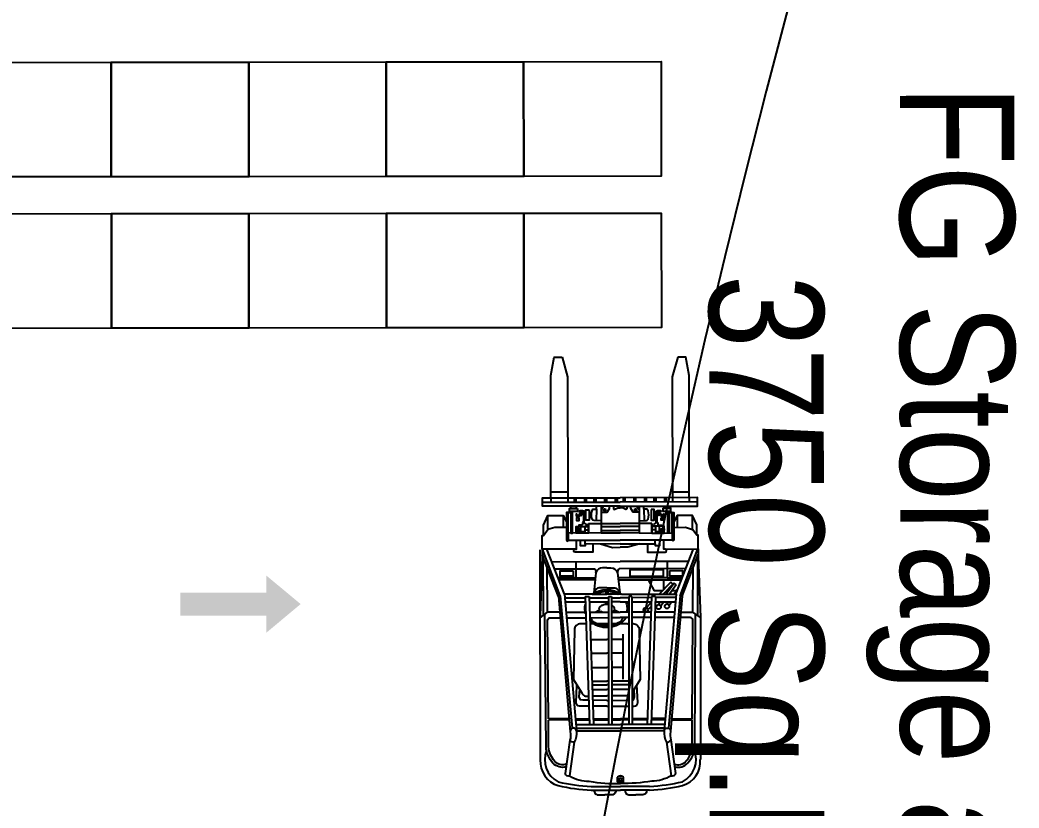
# Model space of a CAD drawing. Header units: feet. Extents: x -99009 to 3252343, y -11094690 to 9035152.
# Drawn here: x 2417064 to 2425784, y -1959687 to -1952810 of the extents above; entities that cross this region are included whole.
import ezdxf

# ---------------------------------------------------------------- set-up
doc = ezdxf.new("R2010")
doc.units = ezdxf.units.FT
doc.layers.add('1', color=1, linetype='Continuous')
doc.layers.add('Sprocket', color=7, linetype='Continuous', lineweight=0)
doc.layers.add('TEXT-INSIDE BUILDING', color=30, linetype='Continuous', lineweight=0)
doc.styles.add('ARIAL NARROW', font='ARIALN.TTF')

# ---------------------------------------------------------------- blocks, each defined once
blk = doc.blocks.new('arrow')
at = {"true_color": 0x58ba48}
h = blk.add_hatch(dxfattribs=at)
h.set_pattern_fill('AR-B816', color=85, scale=5000)
h.set_pattern_definition([(0, (0, 0), (0, 40000), []), (90, (0, 0), (-40000, 40000), [40000, -40000])])
h.paths.add_polyline_path([(393534, 95075.3), (393684, 95075.3), (393434, 95375.3), (393184, 95075.3), (393334, 95075.3), (393334, 94325.3), (393534, 94325.3)])
h = blk.add_hatch(color=2)
h.dxf.hatch_style = 1
h.paths.add_polyline_path([(393434, 95375.3), (393184, 95075.3), (393334, 95075.3), (393334, 94325.3), (393534, 94325.3), (393534, 95075.3), (393684, 95075.3)])
blk = doc.blocks.new('forklift')
for p, q in [((111626.3, -238597.4), (111626.3, -240430)), ((111645.2, -238653.2), (111626.3, -239177.4)), ((111645.2, -238591.4), (111645.2, -238653.2)), ((113007.5, -238591.4), (113007.5, -238653.2)), ((113007.5, -238653.2), (113026.3, -239189.7)), ((111753.4, -238763.1), (112100.9, -238763.1)), ((112114.5, -238797.4), (112096.1, -238972.9)), ((112303.8, -238797.4), (112322.2, -238972.9)), ((112899.2, -238763.1), (112317.5, -238763.1)), ((112108, -238860.2), (111791.2, -238860.2)), ((111939.9, -238841.8), (112109.9, -238841.8)), ((112735.4, -238841.8), (112308.5, -238841.8)), ((112310.4, -238860.2), (112861.4, -238860.2)), ((112767.8, -238881.8), (112667.7, -238985.2)), ((112796, -238889.2), (112727.1, -238985.2)), ((112784.5, -238898), (112767.8, -238881.8)), ((112814.8, -238902.7), (112796, -238889.2)), ((111786.7, -239003.8), (111888.7, -240182.3)), ((112081.8, -238985.2), (111839.4, -238985.2)), ((111839.4, -238985.2), (111942.7, -240177.6)), ((112019.5, -239004.7), (112056.2, -240122.8)), ((112054.7, -239004.7), (112091.5, -240122.8)), ((112200.5, -238960), (112200.5, -238985.2)), ((112217.9, -238960), (112217.9, -238985.2)), ((112336.6, -238985.2), (112578.9, -238985.2)), ((112597.9, -239004.7), (112561.2, -240122.8)), ((112570.8, -238985.2), (112813.2, -238985.2)), ((112633.2, -239004.7), (112596.5, -240122.8)), ((112813.2, -238985.2), (112710, -240177.6)), ((112866, -239003.8), (112763.9, -240182.3)), ((112832.3, -238935.1), (112796.4, -238985.2)), ((112200.5, -239053.3), (112200.5, -239071.8)), ((112217.9, -239053.3), (112217.9, -239071.7)), ((112596.1, -239059), (112552.6, -239103.9)), ((112678.3, -239053.3), (112661.4, -239076.8)), ((112747.5, -239053.3), (112734.7, -239071.2)), ((112107.8, -239142.4), (112146.6, -239121.1)), ((112141.6, -239142.4), (112157.3, -239133.5)), ((112276.7, -239142.4), (112261.1, -239133.5)), ((112310.5, -239142.4), (112271.7, -239121.1)), ((113026.3, -239177.4), (113026.3, -240430)), ((111937.9, -240122.8), (112326.3, -240122.8)), ((112714.7, -240122.8), (112326.3, -240122.8)), ((111942.7, -240177.6), (112326.3, -240177.6)), ((112710, -240177.6), (112326.3, -240177.6)), ((112071.4, -240663), (112326.3, -240663)), ((112071.4, -240695.9), (112326.3, -240695.9)), ((112581.2, -240663), (112326.3, -240663)), ((112581.2, -240695.9), (112326.3, -240695.9))]:
    blk.add_line(p, q)
for points in [[(111722.8, -238143.4), (111722.8, -237076.7), (111751.4, -236917), (111822.2, -236917)], [(111822.2, -236917), (111869.3, -237088.5), (111869.3, -237088.5)], [(112830.5, -236917), (112783.3, -237088.5), (112783.3, -237088.5)], [(112929.8, -238143.4), (112929.8, -237076.7), (112901.3, -236917), (112830.5, -236917)], [(111869.3, -237088.5), (111869.3, -238143.4)], [(112783.3, -237088.5), (112783.3, -238143.4)], [(111869.3, -238093.1), (111722.8, -238093.1)], [(112783.3, -238093.1), (112929.8, -238093.1)], [(111650.3, -238180.7), (111650.3, -238143.4), (112326.3, -238143.4)], [(112326.3, -238216.7), (111650.3, -238216.7), (111650.3, -238180.7), (112326.3, -238180.7)], [(111722.8, -238143.4), (111722.8, -238180.7)], [(111869.3, -238143.4), (111869.3, -238180.7)], [(111943.2, -238216.7), (111943.2, -238236.3), (111895.4, -238236.3), (111895.4, -238216.7)], [(111924, -238143.4), (111924, -238180.7)], [(111940.1, -238143.4), (111940.1, -238180.7)], [(112014.6, -238143.4), (112014.6, -238180.7)], [(112030.8, -238143.4), (112030.8, -238180.7)], [(112097.8, -238143.4), (112097.8, -238180.7)], [(112114, -238143.4), (112114, -238180.7)], [(112159.6, -238216.7), (112161.5, -238450.9), (112326.3, -238450.9)], [(112184.7, -238216.7), (112159.9, -238246.4)], [(112160.1, -238270.3), (112213.3, -238270.3), (112233.4, -238238.7), (112233.4, -238216.7)], [(112190.9, -238143.4), (112190.9, -238180.7)], [(112207.1, -238143.4), (112207.1, -238180.7)], [(112284.1, -238143.4), (112284.1, -238180.7)], [(112300.2, -238143.4), (112300.2, -238180.7)], [(113002.3, -238180.7), (113002.3, -238143.4), (112326.3, -238143.4)], [(112326.3, -238216.7), (113002.3, -238216.7), (113002.3, -238180.7), (112326.3, -238180.7)], [(112493, -238216.7), (112491.1, -238450.9), (112326.3, -238450.9)], [(112352.4, -238143.4), (112352.4, -238180.7)], [(112368.6, -238143.4), (112368.6, -238180.7)], [(112492.6, -238270.3), (112439.3, -238270.3), (112419.2, -238238.7), (112419.2, -238216.7)], [(112445.6, -238143.4), (112445.6, -238180.7)], [(112461.7, -238143.4), (112461.7, -238180.7)], [(112468, -238216.7), (112492.8, -238246.4)], [(112538.7, -238143.4), (112538.7, -238180.7)], [(112554.8, -238143.4), (112554.8, -238180.7)], [(112621.9, -238143.4), (112621.9, -238180.7)], [(112638, -238143.4), (112638, -238180.7)], [(112709.5, -238216.7), (112709.5, -238236.3), (112757.2, -238236.3), (112757.2, -238216.7)], [(112712.5, -238143.4), (112712.5, -238180.7)], [(112728.7, -238143.4), (112728.7, -238180.7)], [(112783.3, -238143.4), (112783.3, -238180.7)], [(112929.8, -238143.4), (112929.8, -238180.7)], [(111857.2, -238403.1), (111755, -238402.1), (111693.9, -238420.3), (111693.9, -238298.9)], [(111829.5, -238298.9), (111829.5, -238402.8)], [(111872.4, -238453.2), (111872.4, -238272.4), (111857.2, -238272.4), (111857.2, -238354.4)], [(111968.5, -238322.1), (111955.4, -238304.2), (111946.1, -238304.2), (111946.1, -238284.5), (111946.1, -238294.4), (111967.4, -238294.4), (111967.4, -238309.1)], [(111966, -238263.4), (111997.1, -238272.3), (111997.5, -238286.8), (112005.6, -238293.3), (112005.6, -238350.3), (111996.7, -238363.6), (111996.7, -238376.2), (111989.8, -238383.5), (111965.8, -238383.5), (111973.7, -238393.1)], [(112034.3, -238393.1), (112033.6, -238377.9), (112012, -238361.9), (112012, -238261.3), (112001, -238256.5), (111977.8, -238256.5), (111966, -238263.4)], [(111991.5, -238279.8), (111974.9, -238280), (111969.3, -238286.2), (111988.8, -238298), (111991.5, -238279.8)], [(112120.7, -238242.3), (112117.6, -238342.9)], [(112531.9, -238242.3), (112535.1, -238342.9)], [(112618.3, -238393.1), (112619.1, -238377.9), (112640.6, -238361.9), (112640.6, -238261.3), (112651.6, -238256.5), (112674.8, -238256.5), (112686.6, -238263.4)], [(112686.6, -238263.4), (112655.6, -238272.3), (112655.1, -238286.8), (112647.1, -238293.3), (112647.1, -238350.3), (112656, -238363.6), (112656, -238376.2), (112662.8, -238383.5), (112686.9, -238383.5), (112679, -238393.1)], [(112661.2, -238279.8), (112677.7, -238280), (112683.3, -238286.2), (112663.8, -238298), (112661.2, -238279.8)], [(112684.2, -238322.1), (112697.3, -238304.2), (112706.5, -238304.2), (112706.5, -238284.5), (112706.5, -238294.4), (112685.3, -238294.4), (112685.3, -238309.1)], [(112780.3, -238453.2), (112780.3, -238272.4), (112795.4, -238272.4), (112795.4, -238354.4)], [(112795.4, -238403.1), (112897.6, -238402.1), (112958.7, -238420.3), (112958.7, -238298.9)], [(112823.1, -238298.9), (112823.1, -238402.8)], [(111968.5, -238322.1), (111946.1, -238318.4), (111946.1, -238340.3), (111968.5, -238340.3), (111968.5, -238322.1)], [(112050, -238368.7), (112326.3, -238368.7)], [(112161.1, -238394.5), (112326.3, -238394.5)], [(112602.6, -238368.7), (112326.3, -238368.7)], [(112491.6, -238394.5), (112326.3, -238394.5)], [(112684.2, -238322.1), (112706.5, -238318.4), (112706.5, -238340.3), (112684.2, -238340.3), (112684.2, -238322.1)], [(111656.7, -238471), (111693.9, -238420.3)], [(112161.5, -238450.9), (111872.4, -238453.2), (111872.9, -238513), (112326.3, -238513)], [(112161.3, -238428), (112326.3, -238428)], [(112491.3, -238428), (112326.3, -238428)], [(112491.1, -238450.9), (112780.3, -238453.2), (112779.8, -238513), (112326.3, -238513)], [(112996, -238471), (112958.7, -238420.3)], [(112020.4, -238547.4), (112020.5, -238561.8), (111979.5, -238561.8), (111979.5, -238513)], [(112326.3, -238546.5), (112020.4, -238547.4), (112020.4, -238513)], [(112153.5, -238547), (112258.5, -238576.3), (112326.3, -238576.3)], [(112326.3, -238546.5), (112632.2, -238547.4), (112632.2, -238513)], [(112499.1, -238547), (112394.2, -238576.3), (112326.3, -238576.3)], [(112632.2, -238547.4), (112632.2, -238561.8), (112673.2, -238561.8), (112673.2, -238513)], [(111786.7, -239003.8), (111645.2, -238640.1)], [(111803.4, -238998.9), (111648.1, -238591.4)], [(111650.3, -238653.2), (111653, -239170.3)], [(111839.8, -238985), (111686.7, -238591.4)], [(112812.9, -238985), (112966, -238591.4)], [(112849.3, -238998.9), (113004.6, -238591.4)], [(112866, -239003.8), (113007.5, -238640.1)], [(113002.4, -238653.2), (112999.7, -239170.3)], [(111729.4, -238701.2), (112326.3, -238701.2)], [(111939.9, -238701.2), (111939.9, -238841.8), (111784.1, -238841.8)], [(112923.3, -238701.2), (112326.3, -238701.2)], [(112735.4, -238701.2), (112735.4, -238841.8), (112868.6, -238841.8)], [(111691.4, -239142.4), (111688.4, -238751.3)], [(112961.3, -239142.4), (112964.2, -238751.3)], [(112695.9, -238956), (112626.7, -238955.9), (112574.5, -238860.2)], [(112784.5, -238898), (112700, -238985.2)], [(112703.1, -238860.2), (112703.1, -238948.7)], [(112814.8, -238902.7), (112755.7, -238985.2)], [(111803.4, -238998.9), (111906.3, -240155.2)], [(112019.5, -239004.7), (112054.7, -239004.7)], [(112081.8, -238985.2), (112209.2, -238985.2)], [(112336.6, -238985.2), (112209.2, -238985.2)], [(112223.7, -239004.7), (112223.7, -240122.8)], [(112223.7, -239004.7), (112251.2, -239004.7)], [(112251.2, -239004.7), (112251.2, -240122.8)], [(112401.4, -239004.7), (112401.4, -240122.8)], [(112429, -239004.7), (112401.4, -239004.7)], [(112429, -239004.7), (112429, -240122.8)], [(112633.2, -239004.7), (112597.9, -239004.7)], [(112748, -238956.1), (112728.2, -238956)], [(112849.3, -238998.9), (112746.3, -240155.2)], [(112824.1, -238956.2), (112776.5, -238956.1)], [(111842.1, -239015.8), (112019.8, -239015.8)], [(112021.1, -239053.3), (111845.3, -239053.3)], [(112055.1, -239015.8), (112223.7, -239015.8)], [(112223.7, -239053.3), (112056.3, -239053.3)], [(112251.2, -239015.8), (112326.3, -239015.8)], [(112326.3, -239053.3), (112251.2, -239053.3)], [(112401.4, -239015.8), (112326.3, -239015.8)], [(112326.3, -239053.3), (112372.9, -239053.3)], [(112372.9, -239053.3), (112401.4, -239053.3)], [(112597.6, -239015.8), (112429, -239015.8)], [(112429, -239053.3), (112596.3, -239053.3)], [(112633.9, -239053.3), (112631.5, -239055.8)], [(112631.6, -239053.3), (112807.3, -239053.3)], [(112810.6, -239015.8), (112632.8, -239015.8)], [(112706.8, -239053.3), (112680.3, -239090.3)], [(112776.1, -239053.3), (112753.5, -239084.7)], [(111626.3, -239189.7), (111691.4, -239142.4)], [(111798.7, -239142.4), (111691.4, -239142.4)], [(111853, -239142.4), (112024, -239142.4)], [(112059.3, -239142.4), (112223.7, -239142.4)], [(112251.2, -239142.4), (112326.3, -239142.4)], [(112401.4, -239142.4), (112326.3, -239142.4)], [(112593.4, -239142.4), (112429, -239142.4)], [(112595, -239093.5), (112569.2, -239120)], [(112799.6, -239142.4), (112628.7, -239142.4)], [(112854, -239142.4), (112961.3, -239142.4)], [(113026.3, -239189.7), (112961.3, -239142.4)], [(111857.2, -239189.9), (112025.6, -239189.9)], [(112060.8, -239189.9), (112223.7, -239189.9)], [(112094.6, -239244.5), (112062.6, -239244.5)], [(112223.7, -239244.5), (112126.4, -239244.5)], [(112251.2, -239189.9), (112326.3, -239189.9)], [(112291.6, -239244.5), (112251.2, -239244.5)], [(112391, -239244.5), (112323.5, -239244.5)], [(112401.4, -239189.9), (112326.3, -239189.9)], [(112391, -239244.5), (112401.4, -239244)], [(112591.8, -239189.9), (112429, -239189.9)], [(112795.5, -239189.9), (112627.1, -239189.9)], [(112348.4, -239333.1), (112348.4, -239727.2)], [(112067.1, -239381.6), (112209.2, -239381.6)], [(112223.7, -239381.6), (112209.2, -239381.6)], [(112351.3, -239381.6), (112251.2, -239381.6)], [(112071, -239498.8), (112209.2, -239498.8)], [(112223.7, -239498.8), (112209.2, -239498.8)], [(112348.4, -239498.8), (112251.2, -239498.8)], [(112075.1, -239625.3), (112209.2, -239625.3)], [(112223.7, -239625.3), (112209.2, -239625.3)], [(112348.4, -239625.3), (112251.2, -239625.3)], [(112079.1, -239745.2), (112209.2, -239745.2)], [(112080.1, -239776.4), (112209.2, -239776.4)], [(112223.7, -239745.2), (112209.2, -239745.2)], [(112223.7, -239776.4), (112209.2, -239776.4)], [(112401.4, -239745.2), (112251.2, -239745.2)], [(112401.4, -239776.4), (112251.2, -239776.4)], [(112049.2, -239909.7), (111998.5, -239908.6), (111978, -239906.9), (111968.2, -239881.9), (111972, -239815.3)], [(112081.4, -239817.9), (112209.2, -239817.9)], [(112083.2, -239872.5), (112209.2, -239872.5)], [(112223.7, -239817.9), (112209.2, -239817.9)], [(112223.7, -239872.5), (112209.2, -239872.5)], [(112401.4, -239817.9), (112251.2, -239817.9)], [(112401.4, -239872.5), (112251.2, -239872.5)], [(112429, -239907.9), (112440.4, -239906.9), (112450.2, -239881.9), (112446.4, -239815.3)], [(112209.2, -239912.8), (112084.5, -239910.4)], [(112209.2, -239962.1), (112086.2, -239961.6)], [(112209.2, -239912.8), (112223.7, -239912.5)], [(112209.2, -239962.1), (112223.7, -239962.1)], [(112251.2, -239912), (112401.4, -239909)], [(112251.2, -239961.9), (112401.4, -239961.4)], [(111879.9, -240072.3), (111698.4, -240073.7)], [(111880, -240082), (111698.5, -240083.4)], [(111880, -240082), (111698.5, -240083.4)], [(111934.4, -240071.9), (112054.8, -240071.9)], [(111934.4, -240081.6), (112054.8, -240081.6)], [(111934.4, -240081.6), (112054.8, -240081.6)], [(112090.1, -240071.9), (112223.7, -240071.9)], [(112090.1, -240081.6), (112223.7, -240081.6)], [(112090.1, -240081.6), (112223.7, -240081.6)], [(112251.2, -240071.9), (112326.3, -240071.9)], [(112251.2, -240081.6), (112326.3, -240081.6)], [(112251.2, -240081.6), (112326.3, -240081.6)], [(112401.4, -240071.9), (112326.3, -240071.9)], [(112401.4, -240081.6), (112326.3, -240081.6)], [(112401.4, -240081.6), (112326.3, -240081.6)], [(112562.6, -240071.9), (112429, -240071.9)], [(112562.6, -240081.6), (112429, -240081.6)], [(112562.6, -240081.6), (112429, -240081.6)], [(112718.3, -240071.9), (112597.8, -240071.9)], [(112718.3, -240081.6), (112597.8, -240081.6)], [(112718.3, -240081.6), (112597.8, -240081.6)], [(112772.6, -240082), (112954.1, -240083.4)], [(112772.6, -240082), (112954.1, -240083.4)], [(112772.7, -240072.3), (112954.2, -240073.7)], [(111940.6, -240153.9), (112326.3, -240153.9)], [(112712, -240153.9), (112326.3, -240153.9)]]:
    blk.add_lwpolyline(points)
for points in [[(112160.7, -238343.9), (112098.7, -238341.9, -0.300444), (112082.5, -238330.5, -0.188214), (112082.5, -238256.9, -0.040172), (112089.6, -238242.3), (112120.7, -238242.3), (112120.7, -238216.7)], [(112267.5, -238216.7), (112267.5, -238235, 0.662965), (112281.4, -238243.1, -0.074694), (112306.7, -238232.4), (112326.3, -238232.4)], [(112385.1, -238216.7), (112385.1, -238235, -0.662965), (112371.3, -238243.1, 0.074694), (112345.9, -238232.4), (112326.3, -238232.4)], [(112492, -238343.9), (112553.9, -238341.9, 0.300444), (112570.1, -238330.5, 0.188214), (112570.1, -238256.9, 0.040172), (112563, -238242.3), (112531.9, -238242.3), (112531.9, -238216.7)], [(111934.6, -238591.4), (111645.2, -238591.4), (111645.2, -238471), (111656.7, -238471), (111656.7, -238382.1), (111693.9, -238298.9), (111829.5, -238298.9), (111857.2, -238354.4), (111857.2, -238513, 1), (111872.9, -238513, 0.574726)], [(112718.1, -238591.4), (113007.5, -238591.4), (113007.5, -238471), (112996, -238471), (112996, -238382.1), (112958.7, -238298.9), (112823.1, -238298.9), (112795.4, -238354.4), (112795.4, -238513, -1), (112779.8, -238513, -0.574726)], [(112088.2, -238547.2), (112088.2, -238619.1), (111934.6, -238619.1, -1), (111934.6, -238591.4), (111946, -238591.4), (111946, -238513)], [(112564.4, -238547.2), (112564.4, -238619.1), (112718.1, -238619.1, 1), (112718.1, -238591.4), (112706.6, -238591.4), (112706.6, -238513)], [(112209.2, -238754.9), (112172.4, -238754.9, 0.293847), (112114.5, -238797.4, 0.108405)], [(112209.2, -238754.9), (112246, -238754.9, -0.290128), (112303.8, -238797, -0.108405)], [(112209.2, -238928.8), (112149.3, -238928.8, 0.246201), (112113.3, -238947.6, 0.05245), (112095.7, -238976.8, 0.05245)], [(112209.2, -238928.8), (112269.1, -238928.8, -0.246201), (112305.1, -238947.6, -0.051997), (112322.6, -238976.5, -0.051997)], [(111853.3, -240492.2, -0.29175), (111737.5, -240458.7, -0.172494), (111677.5, -240318.5), (111668.7, -239158.9)], [(112799.3, -240492.2, 0.29175), (112915.2, -240458.7, 0.172494), (112975.2, -240318.5), (112983.9, -239158.9)], [(111698.4, -240073.7), (111691.9, -239214.5, -0.416428), (111716.4, -239189.9), (111802.8, -239189.9)], [(112027.3, -239244.5), (111980.4, -239242.5, 0.427925), (111926.6, -239296.3), (111917.4, -239730.3), (111990.7, -239844.6, 0.455962), (112048, -239872.5)], [(112429, -239242.9), (112438, -239242.5, -0.427925), (112491.7, -239296.3), (112500.9, -239730.3), (112429, -239842.5)], [(112954.2, -240073.7), (112960.7, -239214.5, 0.416428), (112936.3, -239189.9), (112849.9, -239189.9)], [(112050.9, -239961.5), (111970, -239961.2, -0.402829), (111939.7, -239931.8), (111947.8, -239777.7)], [(112429, -239961.3), (112448.4, -239961.2, 0.402829), (112478.7, -239931.8), (112470.5, -239777.7)], [(111856.9, -240466.7, -0.325316), (111754.4, -240443.5, -0.172084), (111700.3, -240317.7), (111698.5, -240083.4)], [(112795.7, -240466.7, 0.325316), (112898.3, -240443.5, 0.172084), (112952.4, -240317.7), (112954.1, -240083.4)], [(111889.2, -240186.1, -0.103685), (111886.5, -240258), (111845.1, -240550.2)], [(111942.7, -240177.6, -0.174403), (111923.9, -240275.7), (111882.2, -240569.9)], [(111942.7, -240177.6, 1.046942), (111889.2, -240186.1, 0.119337)], [(112710, -240177.6, 0.174403), (112728.7, -240275.7), (112770.4, -240569.9)], [(112710, -240177.6, -1.046942), (112763.5, -240186.1, -0.119337)], [(112763.5, -240186.1, 0.103685), (112766.1, -240258), (112807.5, -240550.2)], [(111923.9, -240275.7, -0.327359), (111886.5, -240258, -0.327359)], [(112728.7, -240275.7, 0.327359), (112766.1, -240258, 0.327359)], [(111882.2, -240569.9, -0.47269), (111845.1, -240550.2, 10.017512)], [(111882.2, -240569.9, 0.128393), (112053.3, -240618.2, 0.039515), (112326.3, -240638.7, -1.638148)], [(112351.7, -240583, 0.436819), (112300.9, -240583, 1.028628)], [(112300.9, -240583, -0.436819), (112351.7, -240583, -1.028628)], [(112770.4, -240569.9, -0.128393), (112599.4, -240618.2, -0.039515), (112326.3, -240638.7, 1.638148)], [(112770.4, -240569.9, 0.47269), (112807.5, -240550.2, -10.017512)], [(112326.3, -240623.9), (112300.9, -240623.5), (112300.9, -240583, -0.230937), (112300.9, -240583, 1.427369)], [(112326.3, -240623.9), (112300.9, -240623.5), (112300.9, -240583, -0.230937), (112300.9, -240583, 1.427369)], [(112326.3, -240623.9), (112351.7, -240623.5), (112351.7, -240583, 0.230937), (112351.7, -240583, -1.427369)], [(112326.3, -240623.9), (112351.7, -240623.5), (112351.7, -240583, 0.230937), (112351.7, -240583, -1.427369)], [(112098, -240695.9, 0.533883), (112138.3, -240735.5), (112191.5, -240735.5)], [(112284.9, -240695.9, -0.533883), (112244.7, -240735.5), (112191.5, -240735.5)], [(112367.7, -240695.9, 0.533883), (112408, -240735.5), (112461.2, -240735.5)], [(112554.6, -240695.9, -0.533883), (112514.4, -240735.5), (112461.2, -240735.5)]]:
    blk.add_lwpolyline(points, format="xyb")
for points in [[(111872.4, -238272.4), (111872.4, -238272.4), (111897.3, -238272.4), (111897.3, -238272.4)], [(111953.7, -238236.3), (111953.7, -238262.1), (111884.9, -238262.1), (111884.9, -238236.3)], [(111897.3, -238272.4), (111897.3, -238452.9), (111909.8, -238452.9), (111909.8, -238272.4)], [(112056.7, -238247.3), (112056.7, -238340), (112028.1, -238340), (112028.1, -238247.3)], [(112595.9, -238247.3), (112595.9, -238340), (112624.6, -238340), (112624.6, -238247.3)], [(112699, -238236.3), (112699, -238262.1), (112767.7, -238262.1), (112767.7, -238236.3)], [(112755.3, -238272.4), (112755.3, -238452.9), (112742.9, -238452.9), (112742.9, -238272.4)], [(112780.3, -238272.4), (112780.3, -238272.4), (112755.3, -238272.4), (112755.3, -238272.4)], [(112050, -238393.1), (112049.9, -238451.8), (111942.2, -238452.7), (111942.2, -238393.1)], [(112018.6, -238393.1), (112018.6, -238440.8), (111984.2, -238440.8), (111984.2, -238393.1)], [(112050, -238422.9), (112050, -238393.1), (112018.6, -238393.1), (112018.6, -238422.9)], [(112050, -238368.7), (112050, -238451.8), (112050, -238451.8), (112050, -238368.7)], [(112602.6, -238368.7), (112602.6, -238451.8), (112602.6, -238451.8), (112602.6, -238368.7)], [(112602.6, -238393.1), (112602.7, -238451.8), (112710.4, -238452.7), (112710.4, -238393.1)], [(112602.6, -238422.9), (112602.6, -238393.1), (112634, -238393.1), (112634, -238422.9)], [(112634, -238393.1), (112634, -238440.8), (112668.4, -238440.8), (112668.4, -238393.1)], [(111942.2, -238414.3), (111942.2, -238427.6), (111967.3, -238427.6), (111967.3, -238414.3)], [(112018.6, -238440.8), (112018.6, -238452.1), (111942.2, -238452.7), (111942.2, -238440.8)], [(112634, -238440.8), (112634, -238452.1), (112710.4, -238452.7), (112710.4, -238440.8)], [(112710.4, -238414.3), (112710.4, -238427.6), (112685.4, -238427.6), (112685.4, -238414.3)], [(111916.7, -238781.1), (111916.7, -238826.1), (111802.1, -238826.1), (111802.1, -238781.1)], [(112413.7, -238830), (112413.7, -238771.5), (112702.1, -238771.5), (112702.1, -238830)], [(112757.5, -238781.1), (112757.5, -238826.1), (112872.1, -238826.1), (112872.1, -238781.1)]]:
    blk.add_lwpolyline(points, close=True)
for centre, radius in [((112191.4, -238249.2), 9.6), ((112461.3, -238249.2), 9.6), ((112661.4, -239096.7), 19.9), ((112734.7, -239091.1), 19.9), ((112549.4, -239121.9), 19.9), ((112326, -240601.9), 12.4), ((112326.7, -240601.9), 12.4)]:
    blk.add_circle(centre, radius)
for centre, radius, start, end in [((112086.9, -238788.5), 29, 342.07857, 61.2115), ((112331.4, -238788.5), 29, 118.7885, 197.92143), ((112082.5, -238971.5), 13.7, 267.23547, 354.00676), ((112335.9, -238971.5), 13.7, 185.99324, 272.76453), ((112093.2, -239195.8), 22.3, 164.76471, 226.62963), ((112325.2, -239195.8), 22.3, 313.37037, 15.23529), ((111886.1, -240427.5), 220.5, 158.42795, 242.29294), ((112766.6, -240427.5), 220.5, 297.70706, 21.57205), ((111851.8, -240440.5), 225.7, 177.33445, 252.40324), ((112806.3, -240447.9), 217, 286.82281, 4.72144), ((112171.4, -238899.4), 1766.5, 257.31598, 266.75511), ((112171.4, -238932.3), 1766.5, 257.31598, 266.75511), ((112481.2, -238899.4), 1766.5, 273.24489, 282.68402), ((112481.2, -238932.3), 1766.5, 273.24489, 282.68402)]:
    blk.add_arc(centre, radius, start, end)
at = {"extrusion": (0, 0, -1)}
for start_param, end_param in [(4.002871, 5.429485), (2.863459, 3.368597), (5.933059, 6.477468), (1.498188, 2.447844), (6.782071, 7.636379)]:
    blk.add_ellipse((112209.2, -239110.9), major_axis=(192.2, 0.6), ratio=0.864838, start_param=start_param, end_param=end_param, dxfattribs=at)
for points, knots in [([(112111.3, -238985.2), (112128.8, -238975.2), (112148.6, -238967.9), (112191.7, -238959.3), (112215.1, -238958.6), (112260.6, -238965), (112282.5, -238972), (112303.9, -238983.2), (112305.6, -238984.2), (112307.4, -238985.2)], [4.134727, 4.134727, 4.134727, 4.134727, 4.490115, 4.490115, 4.875957, 4.875957, 5.261799, 5.261799, 5.297677, 5.297677, 5.297677, 5.297677]), ([(112146.5, -239121.2), (112145.6, -239119.6), (112145, -239118.1), (112144.1, -239115.3), (112143.9, -239114), (112143.6, -239111.4), (112143.6, -239110.1), (112144, -239107.5), (112144.3, -239106.2), (112145.4, -239103), (112146.3, -239101.2), (112148.6, -239097.4), (112150, -239095.5), (112154.4, -239090.7), (112157.9, -239087.6), (112164.8, -239083), (112168, -239081.1), (112175.2, -239077.8), (112179.2, -239076.3), (112188.9, -239073.4), (112194.7, -239072.3), (112207, -239071.2), (112213.3, -239071.3), (112220.8, -239072), (112222.3, -239072.2), (112223.7, -239072.4)], [2.708089, 2.708089, 2.708089, 2.708089, 2.870193, 2.870193, 3.064182, 3.064182, 3.25817, 3.25817, 3.446668, 3.446668, 3.635165, 3.635165, 3.812718, 3.812718, 4.053091, 4.053091, 4.221295, 4.221295, 4.389499, 4.389499, 4.613436, 4.613436, 4.837373, 4.837373, 4.891167, 4.891167, 4.891167, 4.891167]), ([(112251.2, -239081.5), (112253.2, -239082.6), (112255, -239083.7), (112261, -239087.8), (112264.4, -239090.9), (112269.4, -239096.4), (112271.1, -239099.1), (112273.5, -239103.9), (112274.1, -239105.8), (112274.6, -239108.6), (112274.7, -239109.7), (112274.7, -239110.7), (112274.7, -239112.1), (112274.5, -239113.7), (112273.8, -239116.4), (112273.5, -239117.5), (112272.6, -239119.4), (112272.2, -239120.3), (112271.7, -239121.1)], [5.279644, 5.279644, 5.279644, 5.279644, 5.380862, 5.380862, 5.629645, 5.629645, 5.878427, 5.878427, 6.12721, 6.12721, 6.283185, 6.283185, 6.283185, 6.507749, 6.507749, 6.644104, 6.644104, 6.729187, 6.729187, 6.729187, 6.729187]), ([(112372.9, -239053.3), (112376.1, -239059.9), (112378.7, -239066.7), (112384.4, -239085.6), (112386.2, -239098), (112386.2, -239110.3), (112386.3, -239121.1), (112385, -239131.8), (112382.3, -239142.4)], [5.8903196, 5.8903196, 5.8903196, 5.8903196, 6.0334828, 6.0334828, 6.2831853, 6.2831853, 6.2831853, 6.5002186, 6.5002186, 6.5002186, 6.5002186]), ([(112171.3, -239142.4), (112170.6, -239142), (112169.8, -239141.7), (112165.5, -239139.5), (112162.4, -239137.6), (112158.8, -239134.9), (112157.9, -239134.2), (112157.1, -239133.6)], [2.0690705, 2.0690705, 2.0690705, 2.0690705, 2.1042991, 2.1042991, 2.280072, 2.280072, 2.3350386, 2.3350386, 2.3350386, 2.3350386]), ([(112261.1, -239133.5), (112258.6, -239135.5), (112255.7, -239137.5), (112252.1, -239139.6), (112251.7, -239139.9), (112251.2, -239140.1)], [7.0973812, 7.0973812, 7.0973812, 7.0973812, 7.2671634, 7.2671634, 7.28996, 7.28996, 7.28996, 7.28996]), ([(112223.7, -239261.5), (112206, -239262.7), (112188.2, -239261.7), (112148.4, -239254.2), (112127, -239246.2), (112089.4, -239223.9), (112077.8, -239212), (112076.7, -239210.8)], [1.492567, 1.492567, 1.492567, 1.492567, 1.789221, 1.789221, 2.175063, 2.175063, 2.559793, 2.559793, 2.559793, 2.559793]), ([(112340.5, -239212), (112329.7, -239222.2), (112317.2, -239231.3), (112287.4, -239247.3), (112269.7, -239253.7), (112251.2, -239257.6)], [0.744119, 0.744119, 0.744119, 0.744119, 1.017537, 1.017537, 1.3365223, 1.3365223, 1.3365223, 1.3365223])]:
    blk.add_open_spline(points, degree=3, knots=knots)

msp = doc.modelspace()

# ---------------------------------------------------------------- linework, layer by layer
at = {"color": 3}
for points in [[(2416661.32641, -1954179.84028), (2416660.19105, -1953179.84093), (2417860.19027, -1953178.47849), (2417861.32564, -1954178.47785)], [(2417861.32564, -1954178.47785), (2417860.19027, -1953178.47849), (2419060.1895, -1953177.11605), (2419061.32487, -1954177.11541)], [(2419061.32487, -1954177.11541), (2419060.1895, -1953177.11605), (2420260.18873, -1953175.75361), (2420261.32409, -1954175.75297)], [(2420261.32409, -1954175.75297), (2420260.18873, -1953175.75361), (2421460.18795, -1953174.39117), (2421461.32332, -1954174.39053)], [(2421461.32332, -1954174.39053), (2421460.18795, -1953174.39117), (2422660.18718, -1953173.02873), (2422661.32255, -1954173.02809)], [(2416662.82637, -1955500.96347), (2416661.69101, -1954500.96412), (2417861.69023, -1954499.60168), (2417862.8256, -1955499.60103)], [(2417862.8256, -1955499.60103), (2417861.69023, -1954499.60168), (2419061.68946, -1954498.23924), (2419062.82483, -1955498.23859)], [(2419062.82483, -1955498.23859), (2419061.68946, -1954498.23924), (2420261.68869, -1954496.8768), (2420262.82405, -1955496.87615)], [(2420262.82405, -1955496.87615), (2420261.68869, -1954496.8768), (2421461.68791, -1954495.51436), (2421462.82328, -1955495.51371)], [(2421462.82328, -1955495.51371), (2421461.68791, -1954495.51436), (2422661.68714, -1954494.15192), (2422662.82251, -1955494.15127)]]:
    msp.add_lwpolyline(points, close=True, dxfattribs=at)
at = {"layer": '1'}
msp.add_arc((2520410.24778, -1978395.99612), 100000, 84.1346387202, 194.3871675539, dxfattribs=at)

# ---------------------------------------------------------------- block references
at = {"color": 3, "rotation": 0.06505171407317947}
msp.add_blockref('forklift', (2309705.39814, -1718963.31081), dxfattribs=at)
at = {"layer": 'Sprocket', "xscale": -1, "rotation": 270.0650517140735}
msp.add_blockref('arrow', (2324585.07933, -2351449.14731), dxfattribs=at)

# ---------------------------------------------------------------- texts
at = {"layer": 'TEXT-INSIDE BUILDING', "color": 212, "ltscale": 1200, "true_color": 0xe817de, "insert": (2425748.58081, -1957833.18703), "char_height": 1000, "width": 10006.7299153, "attachment_point": 2, "rotation": 270.065051714, "style": 'ARIAL NARROW'}
msp.add_mtext('{ FG Storage area - 3750 Sq.Ft}', dxfattribs=at)

doc.saveas('drawing.dxf')
